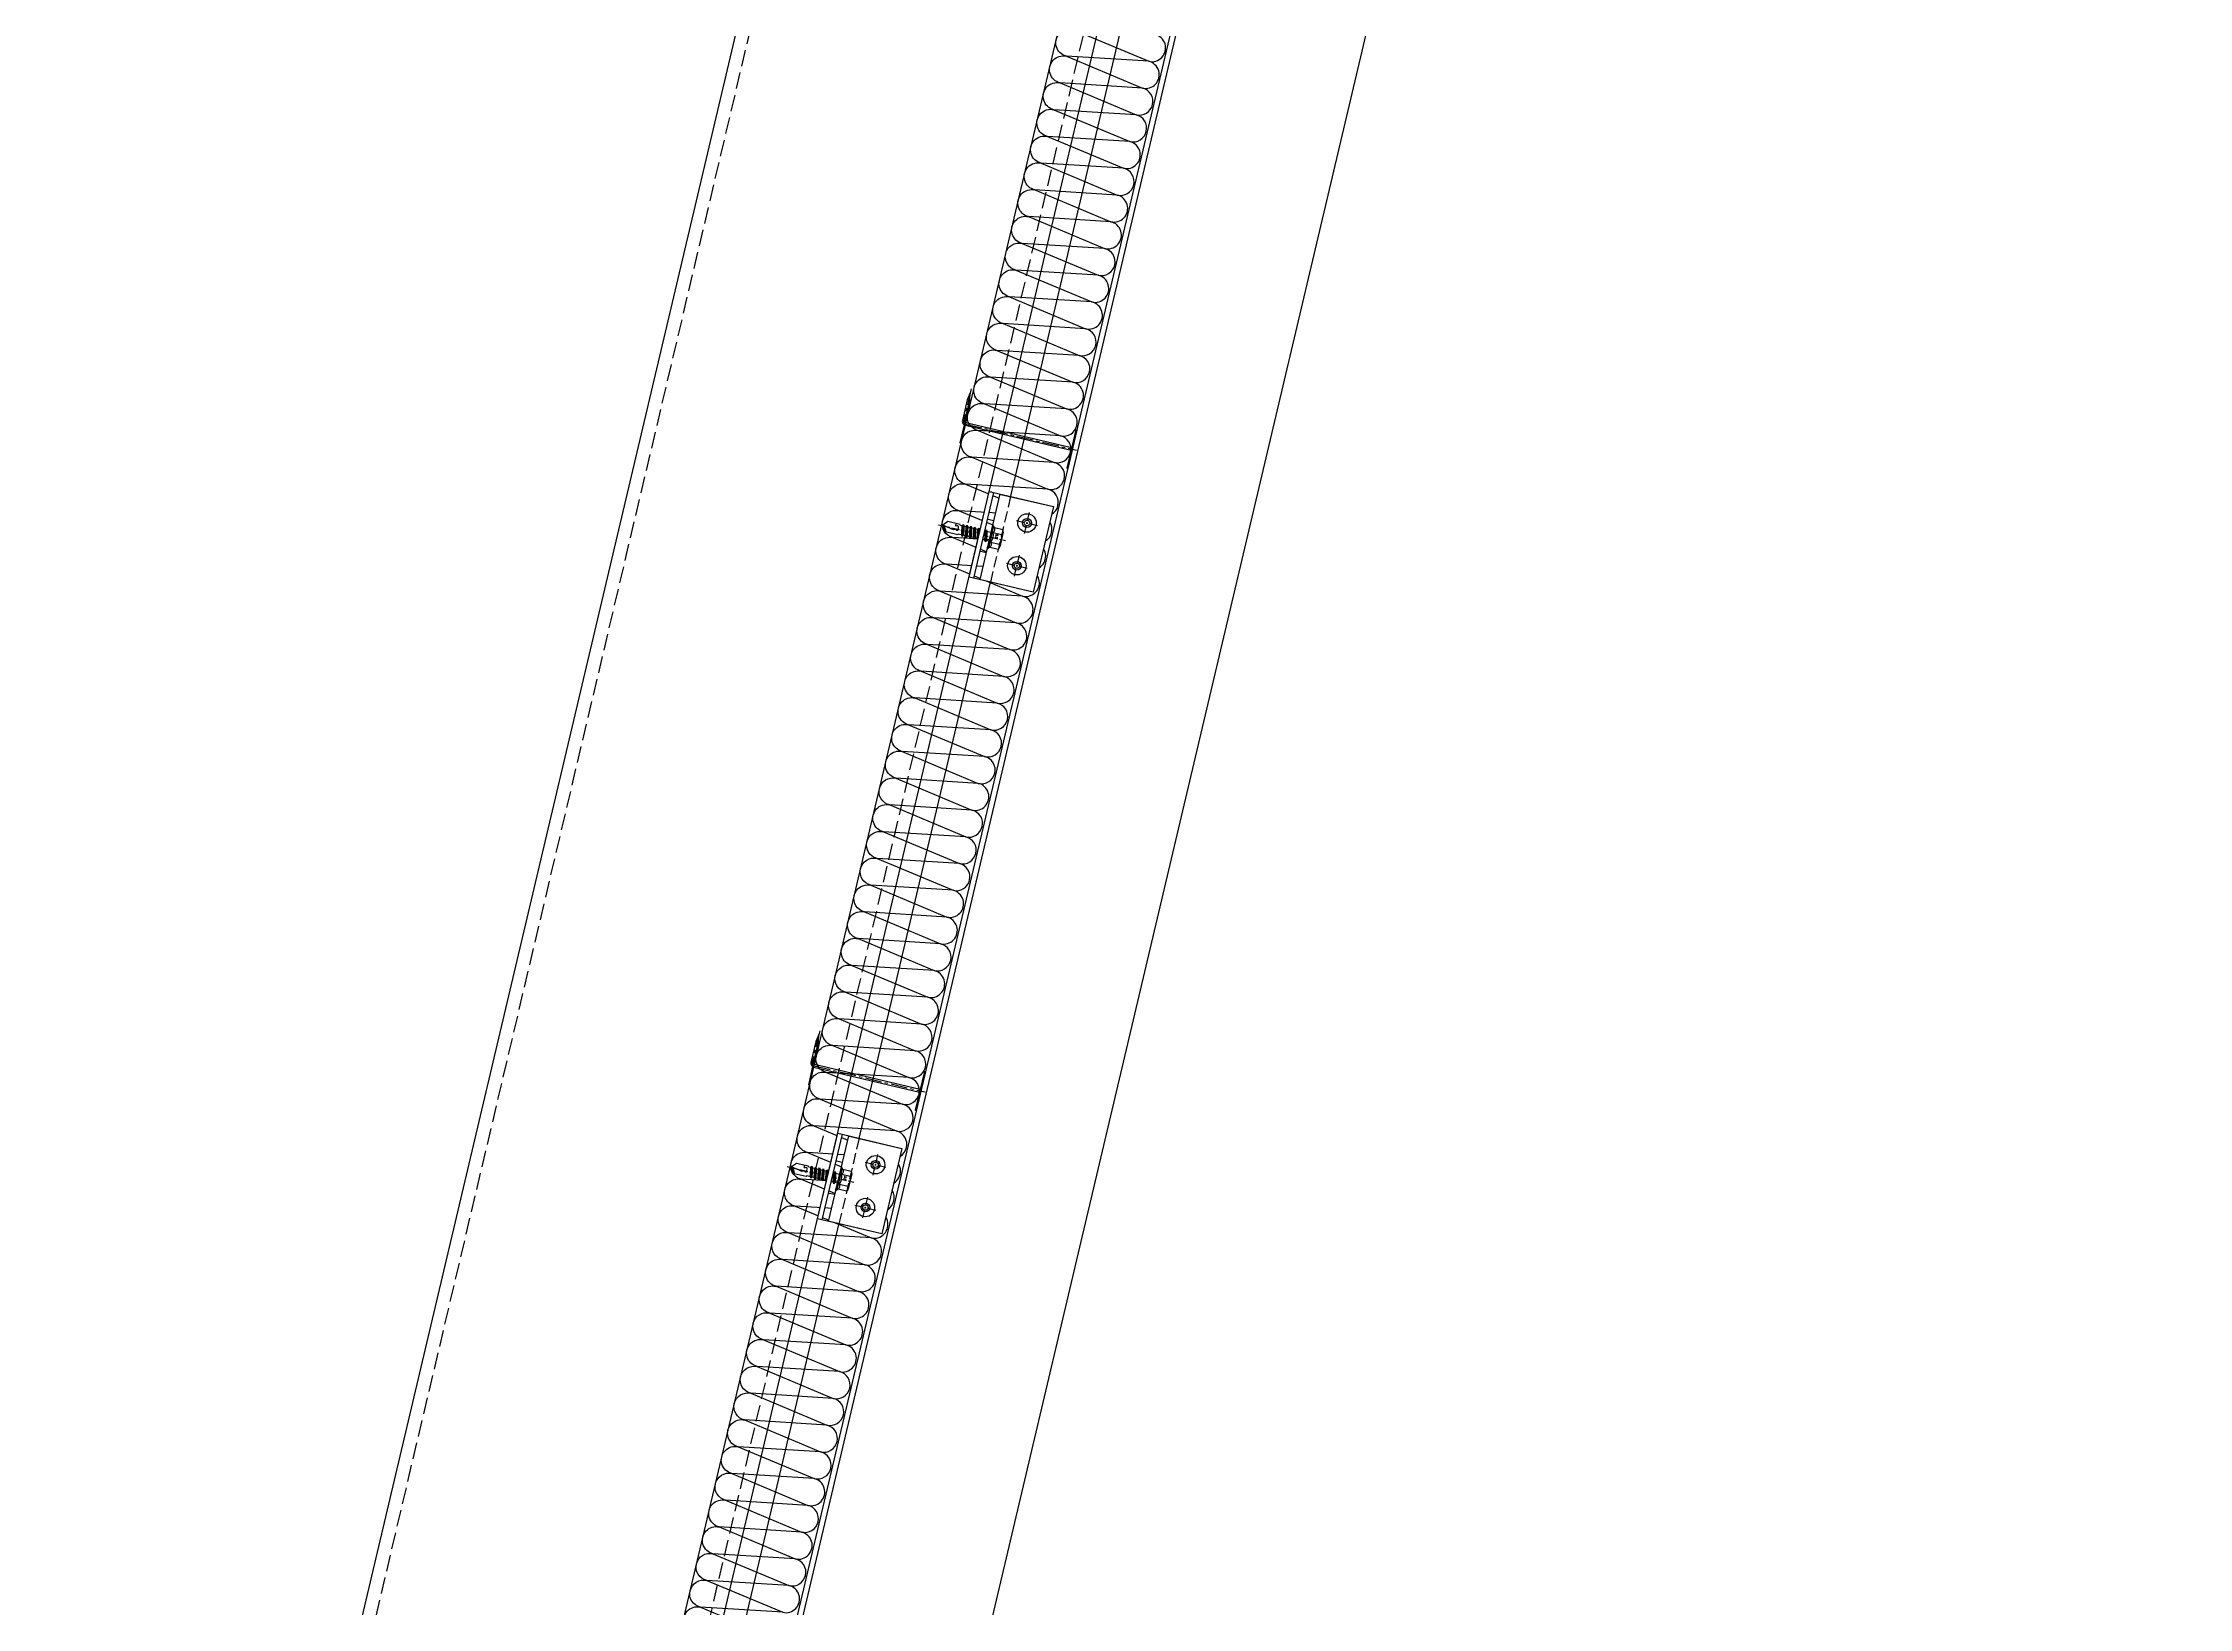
# Model space of a CAD drawing. Extents: x -160106 to 966792, y -663931 to 1550022.
# Drawn here: x -41055 to -40078, y -84372 to -83659 of the extents above; entities that cross this region are included whole.
import ezdxf
from ezdxf.enums import TextEntityAlignment as Align
from ezdxf.xclip import XClip

# ---------------------------------------------------------------- set-up
doc = ezdxf.new("R2010")
doc.units = 0
for name, pattern in [('CENTER', [2, 1.25, -0.25, 0.25, -0.25]), ('ZN-CENTER', [2, 1.25, -0.25, 0.25, -0.25]), ('ZN-DASH', [0.35, 0.25, -0.1])]:
    doc.linetypes.add(name, pattern=pattern)
for name, color, linetype in [('!ZN1-填充-8', 8, 'Continuous'), ('!ZN3-铝板幕墙-3', 3, 'Continuous'), ('!ZN4-辅助材料-1', 1, 'Continuous'), ('!ZN4-配件-11', 11, 'Continuous'), ('!ZN5-钢材投影-40', 40, 'Continuous'), ('!ZN5-铝材投影-112', 112, 'Continuous'), ('!ZN6-虚线-8', 8, 'ZN-DASH'), ('DIM', 173, 'Continuous'), ('Fill', 8, 'Continuous')]:
    doc.layers.add(name, color=color, linetype=linetype)
doc.styles.add('DHTEXT-1', font='ROMANS.shx', dxfattribs={"width": 0.7, "bigfont": 'CHINESE.shx'})
doc.dimstyles.new('ZN9', dxfattribs={"dimscale": 9, "dimtxt": 2.5, "dimasz": 1.5, "dimexe": 1, "dimexo": 2, "dimgap": 0.9, "dimtad": 1, "dimdec": 0, "dimdsep": 46, "dimtxsty": 'DHTEXT-1', "dimblk": 'ARCHTICK', "dimcen": 2.5, "dimclrd": 173, "dimclre": 173, "dimclrt": 7, "dimazin": 2, "dimtfac": 1, "dimtix": 1, "dimtmove": 2, "dimatfit": 3, "dimfxl": 0, "dimarcsym": 0})

# ---------------------------------------------------------------- blocks, each defined once
blk = doc.blocks.new('*U2279')
at = {"linetype": 'ByBlock', "ltscale": 15}
for points in [[(-0.5, 50.6), (-9, 50.6), (-9, 50), (-0.6, 50)], [(0.6, 50), (9, 50), (9, 50.6), (1.2, 50.6)]]:
    blk.add_lwpolyline(points, dxfattribs=at)
blk.add_lwpolyline([(0.6, 0.6), (0.6, 50, -0.414214), (1.2, 50.6), (10.94, 50.6), (14.34, 51.2), (10.94, 51.8), (1.2, 51.8, 0.414214), (-0.6, 50), (-0.6, 0.6)], format="xyb", dxfattribs=at)
at = {"color": 0, "linetype": 'ZN-CENTER', "ltscale": 6}
blk.add_lwpolyline([(16.11, 51.2), (1.2, 51.2, 0.414214), (0, 50), (0, -1.81)], format="xyb", dxfattribs=at)
at = {"linetype": 'ByBlock', "ltscale": 15}
blk.add_lwpolyline([(-9, 0.6), (-9, 0), (9, 0), (9, 0.6)], close=True, dxfattribs=at)
blk = doc.blocks.new('*U1991')
at = {"color": 0, "linetype": 'ZN-CENTER', "ltscale": 3}
blk.add_line((24, 0), (-7.28, 0), dxfattribs=at)
at = {"ltscale": 10}
for p, q in [((-5.45, -3.46), (-5.45, 3.46)), ((-1.02, 4.62), (-4.95, 4.62)), ((-1.02, 2.31), (-4.95, 2.31)), ((-0.55, -5.12), (-0.55, 5.12)), ((-0.17, 5.48), (0, 4.84)), ((0, -4.84), (0, 4.84)), ((0, 2.08), (14.29, 2.08)), ((1.42, 2.73), (2.2, -2.73)), ((3.22, 2.73), (4, -2.73)), ((5.02, 2.73), (5.8, -2.73)), ((6.82, 2.73), (7.6, -2.73)), ((8.62, 2.73), (9.4, -2.73)), ((10.42, 2.73), (11.2, -2.73)), ((12.22, 2.73), (13, -2.73)), ((-1.02, -2.31), (-4.95, -2.31)), ((-1.02, -4.62), (-4.95, -4.62)), ((-0.17, -5.48), (0, -4.84)), ((14.29, -2.09), (0, -2.09))]:
    blk.add_line(p, q, dxfattribs=at)
for points in [[(1.83, -2.09), (1.05, 2.08), (1.42, 2.73), (1.79, 2.08), (2.57, -2.09), (2.2, -2.73)], [(3.63, -2.09), (2.85, 2.08), (3.22, 2.73), (3.59, 2.08), (4.37, -2.09), (4, -2.73)], [(5.43, -2.09), (4.65, 2.08), (5.02, 2.73), (5.39, 2.08), (6.17, -2.09), (5.8, -2.73)], [(7.23, -2.09), (6.45, 2.08), (6.82, 2.73), (7.19, 2.08), (7.97, -2.09), (7.6, -2.73)], [(9.03, -2.09), (8.25, 2.08), (8.62, 2.73), (8.99, 2.08), (9.77, -2.09), (9.4, -2.73)], [(10.83, -2.09), (10.05, 2.08), (10.42, 2.73), (10.79, 2.08), (11.57, -2.09), (11.2, -2.73)], [(12.63, -2.09), (11.85, 2.08), (12.22, 2.73), (12.59, 2.08), (13.37, -2.09), (13, -2.73)]]:
    blk.add_lwpolyline(points, close=True, dxfattribs=at)
for points in [[(14.29, -2.09, -0.414214), (14.45, -2.24), (14.45, -2.32), (20.18, -2.32), (22, -0.26), (22, 0.26), (20.18, 2.32), (14.45, 2.32), (14.45, 2.24, -0.414214), (14.29, 2.08)], [(16.51, -2.32), (16.36, -1.2), (15.83, -1.52, -0.530462), (15.03, -1.17), (14.81, 0.1, -0.651316), (15.47, 0.54), (16, 0.21), (16.77, 0.66), (22, -0.26, -0.201226), (20.18, 2.32)]]:
    blk.add_lwpolyline(points, format="xyb", dxfattribs=at)
for centre, radius, start, end in [((-3.87, 3.46), 1.58, 133.17355, 226.82645), ((0.13, 0), 5.58, 155.5673, 204.4327), ((0.07, 3.46), 1.58, 133.17355, 226.82645), ((4.07, 0), 5.58, 155.5673, 204.4327), ((7.48, -2.87), 11.32, 132.49215, 138.60636), ((-3.87, -3.46), 1.58, 133.17355, 226.82645), ((0.07, -3.46), 1.58, 133.17355, 226.82645), ((7.48, 2.87), 11.32, 221.39356, 227.50785)]:
    blk.add_arc(centre, radius, start, end, dxfattribs=at)
at = {"layer": 'Defpoints', "color": 0, "ltscale": 10, "style": 'DHTEXT-1', "width": 0.7}
blk.add_text('5.5', height=1, rotation=90, dxfattribs=at).set_placement((-2.46, -0.93), align=Align.CENTER)
blk = doc.blocks.new('*U2070')
at = {"color": 0, "linetype": 'CENTER', "ltscale": 3}
for p, q in [((4.88, 0), (-4.88, 0)), ((0, 4.88), (0, -4.88))]:
    blk.add_line(p, q, dxfattribs=at)
at = {"linetype": 'ByBlock', "ltscale": 10}
for radius in [4.2, 2, 1.23]:
    blk.add_circle((0, 0), radius, dxfattribs=at)
blk = doc.blocks.new('*U2372')
at = {"ltscale": 0.125}
blk.add_wipeout([(-20, -30), (20, -30), (20, -5), (-20, -5)], dxfattribs=at).dxf.layer = '!ZN6-虚线-8'
at = {"layer": '!ZN1-填充-8'}
h = blk.add_hatch(dxfattribs=at)
h.set_pattern_fill('NET3', color=256, scale=0.75, angle=180, style=0)
h.set_pattern_definition([(180, (-1731.706, 294.7402), (-3e-16, -2.38125), []), (240, (-1731.706, 294.7402), (2.062223, -1.190625), []), (300, (-1731.706, 294.7402), (2.062223, 1.190625), [])])
h.paths.add_polyline_path([(20, 0), (-20, 0), (-20, -2), (20, -2)])
at = {"layer": '!ZN5-铝材投影-112'}
blk.add_lwpolyline([(20, -2), (-20, -2), (-20, -30), (20, -30)], close=True, dxfattribs=at)
at = {"layer": '!ZN6-虚线-8', "linetype": 'ZN-DASH', "ltscale": 10}
for p, q in [((-7.5, -5), (-7.5, -2)), ((7.5, -5), (7.5, -2))]:
    blk.add_line(p, q, dxfattribs=at)
at = {"layer": '!ZN6-虚线-8', "color": 8, "linetype": 'ZN-DASH', "ltscale": 20}
blk.add_line((-20, -10), (20, -10), dxfattribs=at)
at = {"layer": '!ZN4-配件-11', "color": 1, "xscale": -1, "rotation": 270}
for name, p in [('*U1991', (0, -5)), ('*U2070', (-10, -20)), ('*U2070', (10, -20))]:
    blk.add_blockref(name, p, dxfattribs=at)
at = {"ltscale": 0.25}
blk.add_wipeout([(20, 0), (20, -2), (-20, -2), (-20, 0)], dxfattribs=at).dxf.layer = '!ZN4-辅助材料-1'
at = {"layer": '!ZN4-辅助材料-1'}
blk.add_lwpolyline([(20, 0), (-20, 0), (-20, -2), (20, -2)], close=True, dxfattribs=at)
at = {"layer": '!ZN5-铝材投影-112', "ltscale": 0.25}
blk.add_line((-20, -5), (20, -5), dxfattribs=at)
blk = doc.blocks.new('20250911162422')
at = {"layer": '!ZN3-铝板幕墙-3'}
for p, q in [((-2157.99, 6025), (771.72, 18439)), ((-2135.7, 6021.48), (794.25, 18436.5)), ((-2133.2, 6021.19), (797.4, 18439))]:
    blk.add_line(p, q, dxfattribs=at)
at = {"layer": '!ZN5-钢材投影-40'}
for p, q in [((-2083.45, 6384.38), (766.79, 18461.68)), ((-2239.17, 6421.13), (564.09, 18299.36))]:
    blk.add_line(p, q, dxfattribs=at)
at = {"layer": '!ZN5-钢材投影-40', "ltscale": 100}
blk.add_line((-2239.17, 6421.13), (600.51, 18453.68), dxfattribs=at)
at = {"layer": '!ZN6-虚线-8', "ltscale": 30}
for p, q in [((-2089.29, 6385.76), (760.56, 18461.38)), ((-2233.33, 6419.76), (606.75, 18453.98))]:
    blk.add_line(p, q, dxfattribs=at)
at = {"layer": 'Fill'}
blk.add_lwpolyline([(-2179.75, 6052.51), (-1567.28, 8647.73)], dxfattribs=at)
for points in [[(-1866.78, 7351.83, -1), (-1863.91, 7364), (-1829.32, 7349.5, 1)], [(-1826.45, 7361.66), (-1863.91, 7364, -1), (-1861.03, 7376.16), (-1826.45, 7361.66, 1), (-1823.58, 7373.83), (-1861.03, 7376.16, -1), (-1858.16, 7388.33), (-1823.58, 7373.83, 1), (-1820.71, 7386), (-1858.16, 7388.33, -1), (-1855.29, 7400.49), (-1820.71, 7386, 1), (-1817.84, 7398.16), (-1855.29, 7400.49, -1), (-1852.42, 7412.66), (-1817.84, 7398.16, 1), (-1814.96, 7410.33), (-1852.42, 7412.66, -1), (-1849.55, 7424.82), (-1814.96, 7410.33, 1), (-1812.09, 7422.49), (-1849.55, 7424.82, -1), (-1846.68, 7436.99), (-1812.09, 7422.49, 1), (-1809.22, 7434.66), (-1846.68, 7436.99, -1), (-1843.81, 7449.16), (-1809.22, 7434.66, 1), (-1806.35, 7446.83), (-1843.81, 7449.16, -1), (-1840.94, 7461.32), (-1806.35, 7446.83, 1), (-1803.48, 7458.99), (-1840.94, 7461.32, -1), (-1838.06, 7473.49), (-1803.48, 7458.99, 1), (-1800.61, 7471.16), (-1838.06, 7473.49, -1), (-1835.19, 7485.65), (-1800.61, 7471.16, 1), (-1797.74, 7483.32), (-1835.19, 7485.65, -1), (-1832.32, 7497.82), (-1797.74, 7483.32, 1), (-1794.87, 7495.49), (-1832.32, 7497.82, -1), (-1829.45, 7509.98), (-1794.87, 7495.49, 1), (-1792, 7507.65), (-1829.45, 7509.98, -1), (-1826.58, 7522.15), (-1792, 7507.65, 1), (-1789.12, 7519.82), (-1826.58, 7522.15, -1), (-1823.71, 7534.32), (-1789.12, 7519.82, 1), (-1786.25, 7531.99), (-1823.71, 7534.32, -1), (-1820.84, 7546.48), (-1786.25, 7531.99, 1), (-1783.38, 7544.15), (-1820.84, 7546.48, -1), (-1817.97, 7558.65), (-1783.38, 7544.15, 1), (-1780.51, 7556.32), (-1817.97, 7558.65, -1), (-1815.1, 7570.81), (-1780.51, 7556.32, 1), (-1777.64, 7568.48), (-1815.1, 7570.81, -1), (-1812.22, 7582.98), (-1777.64, 7568.48, 1), (-1774.77, 7580.65), (-1812.22, 7582.98, -1), (-1809.35, 7595.15), (-1774.77, 7580.65, 1), (-1771.9, 7592.81), (-1809.35, 7595.15, -1), (-1806.48, 7607.31), (-1771.9, 7592.81, 1), (-1769.03, 7604.98), (-1806.48, 7607.31, -1), (-1803.61, 7619.48), (-1769.03, 7604.98, 1), (-1766.16, 7617.15), (-1803.61, 7619.48, -1), (-1800.74, 7631.64), (-1766.16, 7617.15, 1), (-1763.28, 7629.31), (-1800.74, 7631.64, -1), (-1797.87, 7643.81), (-1763.28, 7629.31, 1), (-1760.41, 7641.48), (-1797.87, 7643.81, -1), (-1795, 7655.97), (-1760.41, 7641.48, 1), (-1757.54, 7653.64), (-1795, 7655.97, -1), (-1792.13, 7668.14), (-1757.54, 7653.64, 1), (-1754.67, 7665.81), (-1792.13, 7668.14, -1), (-1789.26, 7680.31), (-1754.67, 7665.81, 1), (-1751.8, 7677.98), (-1789.26, 7680.31, -1), (-1786.38, 7692.47), (-1751.8, 7677.98, 1), (-1748.93, 7690.14), (-1786.38, 7692.47, -1), (-1783.51, 7704.64), (-1748.93, 7690.14, 1), (-1746.06, 7702.31), (-1783.51, 7704.64, -1), (-1780.64, 7716.8), (-1746.06, 7702.31, 1), (-1743.19, 7714.47), (-1780.64, 7716.8, -1), (-1777.77, 7728.97), (-1743.19, 7714.47, 1), (-1740.32, 7726.64), (-1777.77, 7728.97, -1), (-1774.9, 7741.13), (-1740.32, 7726.64, 1), (-1737.44, 7738.8), (-1774.9, 7741.13, -1), (-1772.03, 7753.3), (-1737.44, 7738.8, 1), (-1734.57, 7750.97), (-1772.03, 7753.3, -1), (-1769.16, 7765.47), (-1734.57, 7750.97, 1), (-1731.7, 7763.14), (-1769.16, 7765.47, -1), (-1766.29, 7777.63), (-1731.7, 7763.14, 1), (-1728.83, 7775.3), (-1766.29, 7777.63, -1), (-1763.42, 7789.8), (-1728.83, 7775.3, 1), (-1725.96, 7787.47), (-1763.42, 7789.8, -1), (-1760.54, 7801.96), (-1725.96, 7787.47, 1), (-1723.09, 7799.63), (-1760.54, 7801.96, -1), (-1757.67, 7814.13), (-1723.09, 7799.63, 1), (-1720.22, 7811.8), (-1757.67, 7814.13, -1), (-1754.8, 7826.3), (-1720.22, 7811.8, 1), (-1717.35, 7823.96), (-1754.8, 7826.3, -1), (-1751.93, 7838.46), (-1717.35, 7823.96, 1), (-1714.48, 7836.13), (-1751.93, 7838.46, -1), (-1749.06, 7850.63), (-1714.48, 7836.13, 1), (-1711.6, 7848.3), (-1749.06, 7850.63, -1), (-1746.19, 7862.79), (-1711.6, 7848.3, 1), (-1708.73, 7860.46), (-1746.19, 7862.79, -1), (-1743.32, 7874.96), (-1708.73, 7860.46, 1), (-1705.86, 7872.63), (-1743.32, 7874.96, -1), (-1740.45, 7887.12), (-1705.86, 7872.63, 1), (-1702.99, 7884.79), (-1740.45, 7887.12, -1), (-1737.58, 7899.29), (-1702.99, 7884.79, 1), (-1700.12, 7896.96), (-1737.58, 7899.29, -1), (-1734.7, 7911.46), (-1700.12, 7896.96, 1), (-1697.25, 7909.13), (-1734.7, 7911.46, -1), (-1731.83, 7923.62), (-1697.25, 7909.13, 1), (-1694.38, 7921.29), (-1731.83, 7923.62, -1), (-1728.96, 7935.79), (-1694.38, 7921.29, 1), (-1691.51, 7933.46), (-1728.96, 7935.79, -1), (-1726.09, 7947.95), (-1691.51, 7933.46, 1), (-1688.63, 7945.62), (-1726.09, 7947.95, -1), (-1723.22, 7960.12), (-1688.63, 7945.62, 1), (-1685.76, 7957.79), (-1723.22, 7960.12, -1), (-1720.35, 7972.29), (-1685.76, 7957.79, 1), (-1682.89, 7969.95), (-1720.35, 7972.29, -1), (-1717.48, 7984.45), (-1682.89, 7969.95, 1), (-1680.02, 7982.12), (-1717.48, 7984.45, -1), (-1714.61, 7996.62), (-1680.02, 7982.12, 1), (-1677.15, 7994.29), (-1714.61, 7996.62, -1), (-1711.74, 8008.78), (-1677.15, 7994.29, 1), (-1674.28, 8006.45), (-1711.74, 8008.78, -1), (-1708.86, 8020.95), (-1674.28, 8006.45, 1), (-1671.41, 8018.62), (-1708.86, 8020.95, -1), (-1705.99, 8033.11), (-1671.41, 8018.62, 1), (-1668.54, 8030.78), (-1705.99, 8033.11, -1), (-1703.12, 8045.28), (-1668.54, 8030.78, 1), (-1665.67, 8042.95), (-1703.12, 8045.28, -1), (-1700.25, 8057.45), (-1665.67, 8042.95, 1), (-1662.79, 8055.12), (-1700.25, 8057.45, -1), (-1697.38, 8069.61), (-1662.79, 8055.12, 1), (-1659.92, 8067.28), (-1697.38, 8069.61, -1), (-1694.51, 8081.78), (-1659.92, 8067.28, 1), (-1657.05, 8079.45)]]:
    blk.add_lwpolyline(points, format="xyb", dxfattribs=at)
at = {"layer": '!ZN4-配件-11', "color": 1, "rotation": 76.72116374612558}
for p in [(-1694.54, 7890.79), (-1763.45, 7598.81)]:
    blk.add_blockref('*U2279', p, dxfattribs=at)
at = {"xscale": -1, "rotation": 76.72116374612558}
for p in [(-1737.06, 7852.12), (-1805.97, 7560.14)]:
    blk.add_blockref('*U2372', p, dxfattribs=at)
blk = doc.blocks.new('_ArchTick')
at = {"color": 0, "linetype": 'ByBlock', "const_width": 0.4}
blk.add_lwpolyline([(-0.5, -0.5), (0.5, 0.5)], dxfattribs=at)
blk = doc.blocks.new('*D2984')
at = {"layer": 'Defpoints', "color": 0, "ltscale": 90, "transparency": 16777216}
for p in [(-40401.97, -83075.1), (-41031.51, -85742.67), (-40949.83, -85761.94)]:
    blk.add_point(p, dxfattribs=at)
at = {"layer": 'DIM', "color": 173, "linetype": 'ByBlock', "lineweight": -2, "ltscale": 90, "transparency": 16777216}
for p, q in [((-40384.45, -83079.24), (-40311.52, -83096.45)), ((-40320.28, -83094.38), (-40949.83, -85761.94)), ((-41013.99, -85746.8), (-40941.07, -85764.01))]:
    blk.add_line(p, q, dxfattribs=at)
at = {"layer": 'DIM', "color": 173, "lineweight": -2, "ltscale": 90, "transparency": 16777216, "xscale": 13.5, "yscale": 13.5, "zscale": 13.5}
for p, rotation in [((-40320.28, -83094.38), 76.72116374612558), ((-40949.83, -85761.94), 256.7211637461256)]:
    blk.add_blockref('_ArchTick', p, dxfattribs=dict(at, rotation=rotation))
at = {"layer": 'DIM', "color": 7, "ltscale": 90, "transparency": 16777216, "insert": (-40653.89, -84423.72), "char_height": 22.5, "attachment_point": 5, "rotation": 76.72116, "style": 'DHTEXT-1'}
blk.add_mtext('2741', dxfattribs=at)

msp = doc.modelspace()

# ---------------------------------------------------------------- block references
at = {"ltscale": 100}
ref = msp.add_blockref('20250911162422', (-38891.53, -91735.1), dxfattribs=at)
XClip(ref).set_block_clipping_path([(-2642.7646733541, 5752.193232259), (-1150.5523255454, 9333.3919109109)])

# ---------------------------------------------------------------- next in the draw order: dimensions: what is measured, and where the dimension line sits
at = {"layer": 'DIM', "ltscale": 90}
dim = msp.add_aligned_dim(p1=(-40401.97, -83075.1), p2=(-41031.51, -85742.67), distance=83.93, dimstyle='ZN9', dxfattribs=at)
dim.commit()
dim.dimension.update_dxf_attribs({"geometry": '*D2984', "text_midpoint": (-40653.89, -84423.72)})

doc.saveas('drawing.dxf')
